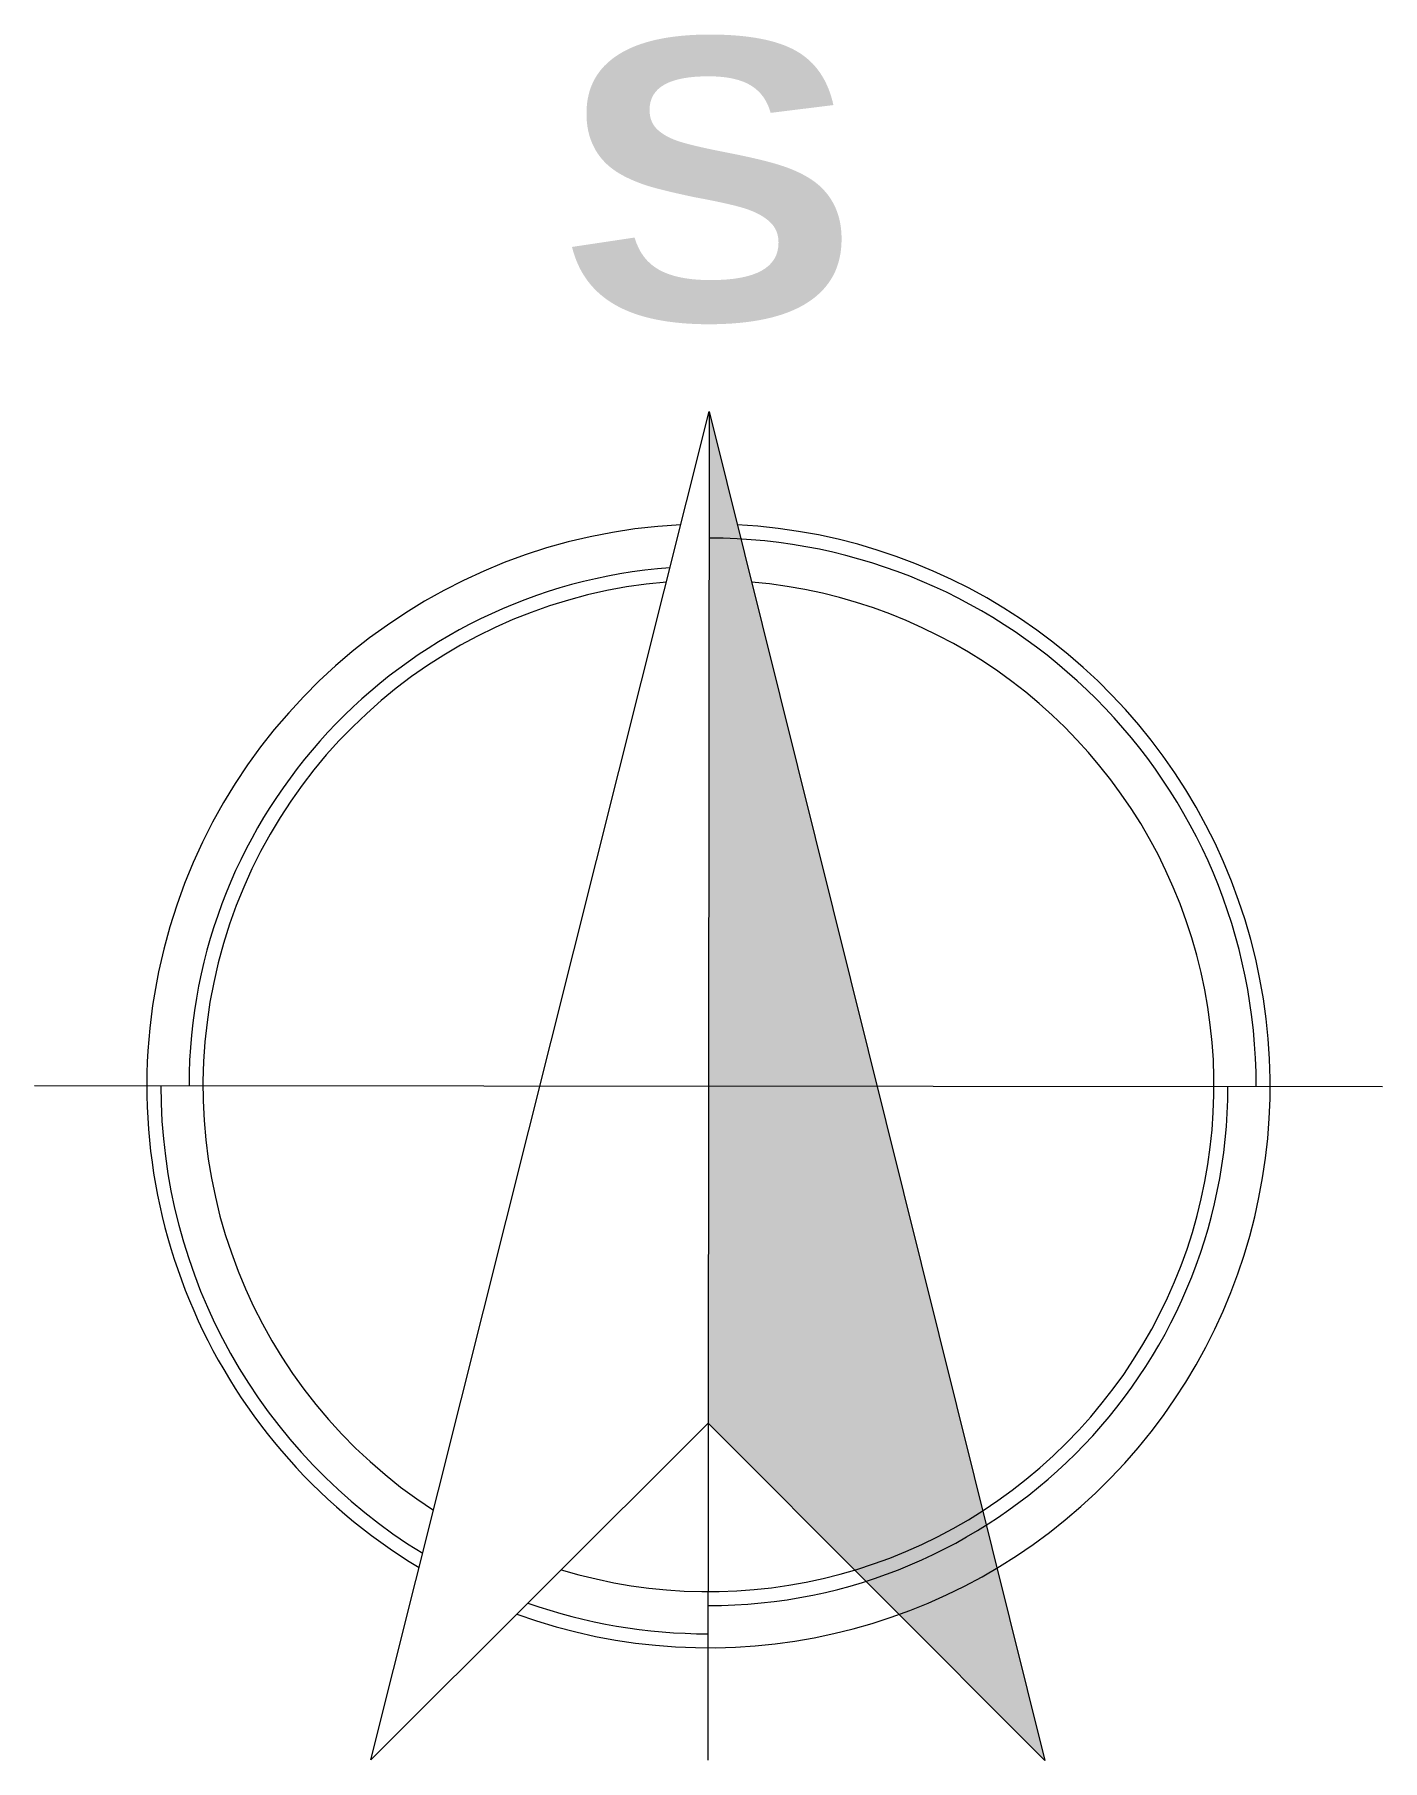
# Model space of a CAD drawing. Header units: metres. Extents: x -0.45 to 0.45, y -0.45 to 0.7.
import ezdxf

# ---------------------------------------------------------------- set-up
doc = ezdxf.new("R2010")
doc.units = ezdxf.units.M
doc.styles.add('DP_ISOCPEUR', font='isocpeur.ttf')

msp = doc.modelspace()

# ---------------------------------------------------------------- linework, layer by layer
at = {"lineweight": 13}
for p, q in [((-0.2249, -0.4488), (0.0004, 0.4491)), ((0.0004, 0.4491), (-0.0004, -0.4491)), ((0.0004, 0.4491), (0.2241, -0.4493)), ((-0.4491, 0.0004), (0.4491, -0.0004)), ((-0.0002, -0.2245), (-0.2249, -0.4488)), ((0.2241, -0.4493), (-0.0002, -0.2245))]:
    msp.add_line(p, q, dxfattribs=at)
for radius, start, end in [(0.3742, 92.8319, 238.9911), (0.3742, 250.0518, 87.0636), (0.3649, 359.9477, 89.9477), (0.3461, 94.2506, 179.9477), (0.3368, 94.779, 237.044), (0.3368, 253.0732, 85.1164), (0.3649, 179.9477, 238.5436), (0.3461, 269.9477, 359.9477), (0.3649, 250.7421, 269.9477)]:
    msp.add_arc((0, 0), radius, start, end, dxfattribs=at)
msp.add_solid([(0.0004, 0.4491), (0.2241, -0.4493), (-0.0002, -0.2245)], dxfattribs=at)

# ---------------------------------------------------------------- texts
at = {"lineweight": 13, "insert": (0.0004, 0.6024), "char_height": 0.1875, "attachment_point": 5, "style": 'DP_ISOCPEUR'}
msp.add_mtext_dynamic_manual_height_columns('{\\fArial Black|b1|i0|c0|p34;S}', width=0.1875, gutter_width=0.9375, heights=[0], dxfattribs=at)

doc.saveas('drawing.dxf')
